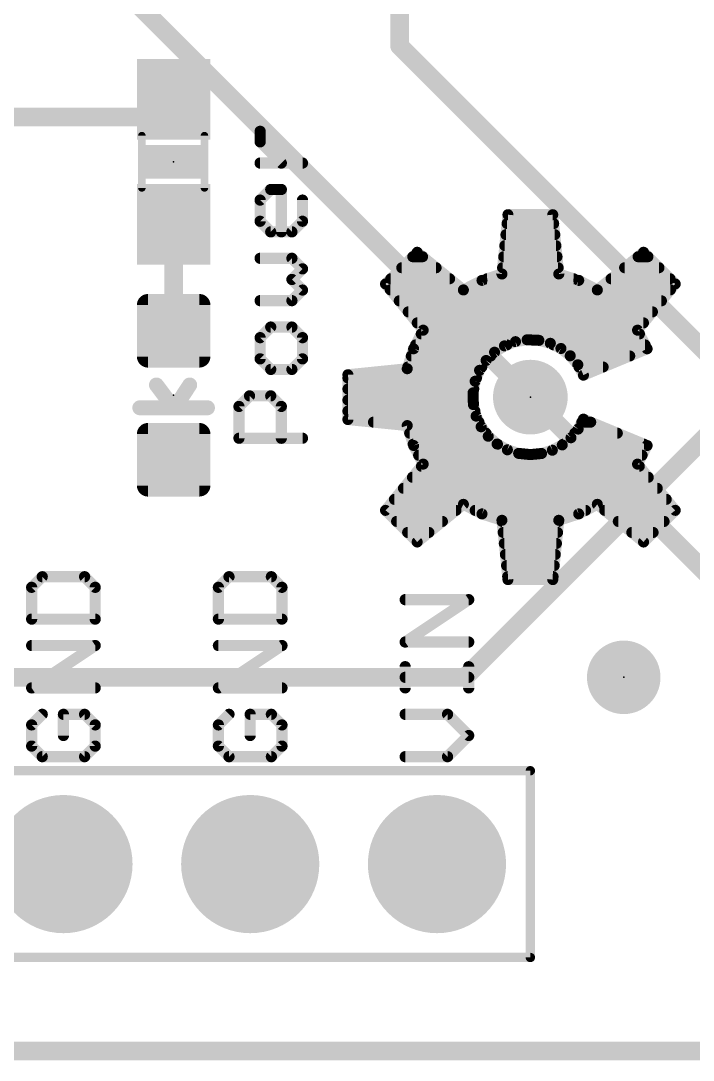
# Model space of a CAD drawing. Extents: x -16 to 96, y -18 to 53.
# Drawn here: x 31.17 to 40.31, y -0.13 to 14.01 of the extents above; entities that cross this region are included whole.
import ezdxf

# ---------------------------------------------------------------- set-up
doc = ezdxf.new("R2010")
doc.units = 0
for name, color, linetype in [('1', 12, 'CONTINUOUS'), ('16', 132, 'CONTINUOUS'), ('17', 110, 'CONTINUOUS'), ('18', 110, 'CONTINUOUS'), ('20', 53, 'CONTINUOUS'), ('21', 41, 'CONTINUOUS'), ('23', 53, 'CONTINUOUS'), ('51', 53, 'CONTINUOUS')]:
    doc.layers.add(name, color=color, linetype=linetype)

# ---------------------------------------------------------------- blocks, each defined once
blk = doc.blocks.new('RECT160000X160000R30')
at = {"const_width": 0.15}
blk.add_lwpolyline([(0.425, -0.35), (0.425, 0.35, 0.4142), (0.35, 0.425), (-0.35, 0.425, 0.4142), (-0.425, 0.35), (-0.425, -0.35, 0.4142), (-0.35, -0.425), (0.35, -0.425, 0.4142)], format="xyb", close=True, dxfattribs=at)
blk.add_solid([(-0.3754, -0.3754), (0.3754, -0.3754), (-0.3754, 0.3754), (0.3754, 0.3754)])
blk = doc.blocks.new('PIE')
at = {"const_width": 0.5}
blk.add_lwpolyline([(0, -0.25, 1), (0, 0.25, 1), (0, -0.25)], format="xyb", dxfattribs=at)
blk = doc.blocks.new('RECT')
blk.add_solid([(-0.5, -0.5), (0.5, -0.5), (-0.5, 0.5), (0.5, 0.5)])
blk = doc.blocks.new('ROUNDP')
at = {"const_width": 0.5}
blk.add_lwpolyline([(0, -0.25, 1), (0, 0.25, 1), (0, -0.25)], format="xyb", dxfattribs=at)
blk = doc.blocks.new('ROUNDV')
at = {"const_width": 0.5}
blk.add_lwpolyline([(0, -0.25, 1), (0, 0.25, 1), (0, -0.25)], format="xyb", dxfattribs=at)

msp = doc.modelspace()

# ---------------------------------------------------------------- linework, layer by layer
at = {"layer": '1', "const_width": 0.254}
for points in [[(36.322, 16.51), (36.322, 13.6652)], [(36.322, 13.6652), (44.4246, 5.5626)], [(33.2486, 12.9404), (33.0082, 12.7)], [(33.0082, 12.7), (30.48, 12.7)], [(33.2486, 9.7924), (33.2486, 11.2404)], [(41.91, 5.08), (38.1, 8.89)], [(2.54, 0), (57.15, 0)]]:
    msp.add_lwpolyline(points, dxfattribs=at)
at = {"layer": '1', "const_width": 0.127}
for points in [[(36.3669, 13.7101, 1), (36.2771, 13.6203)], [(36.2585, 13.6652, 1), (36.3855, 13.6652)], [(33.2935, 12.8955, 1), (33.2037, 12.9853)], [(32.9633, 12.7449, 1), (33.0531, 12.6551)], [(33.0082, 12.6365, 1), (33.0082, 12.7635)], [(33.3121, 11.2404, 1), (33.1851, 11.2404)], [(33.1851, 9.7924, 1), (33.3121, 9.7924)], [(38.1449, 8.9349, 1), (38.0551, 8.8451)]]:
    msp.add_lwpolyline(points, format="xyb", dxfattribs=at)
at = {"layer": '16', "const_width": 0.254}
for points in [[(38.1, 8.89), (30.9372, 16.0528)], [(37.211, 5.08), (42.5704, 10.4394)], [(25.4, 5.08), (37.211, 5.08)], [(2.54, 0), (57.15, 0)]]:
    msp.add_lwpolyline(points, dxfattribs=at)
at = {"layer": '16', "const_width": 0.127}
for points in [[(38.0551, 8.8451, 1), (38.1449, 8.9349)], [(37.1661, 5.1249, 1), (37.2559, 5.0351)], [(37.211, 5.0165, 1), (37.211, 5.1435)]]:
    msp.add_lwpolyline(points, format="xyb", dxfattribs=at)
at = {"layer": '20', "const_width": 0.2032}
msp.add_lwpolyline([(2.54, 0), (57.15, 0)], dxfattribs=at)
at = {"layer": '21'}
for points, const_width in [([(34.425, 12.3614), (34.425, 12.5054)], 0.1524), ([(34.7131, 12.0733), (34.425, 12.3614)], 0.1524), ([(35.0012, 12.0733), (34.425, 12.0733)], 0.1524), ([(34.425, 11.5699), (34.569, 11.714)], 0.1524), ([(34.569, 11.714), (34.7131, 11.714)], 0.1524), ([(34.7131, 11.714), (34.7131, 11.1378)], 0.1524), ([(34.425, 11.2818), (34.425, 11.5699)], 0.1524), ([(35.0012, 11.5699), (35.0012, 11.2818)], 0.1524), ([(34.569, 11.1378), (34.425, 11.2818)], 0.1524), ([(35.0012, 11.2818), (34.8571, 11.1378)], 0.1524), ([(37.7953, 11.3714), (37.7134, 10.5647)], 0.15), ([(37.783, 11.25), (38.417, 11.25)], 0.15), ([(38.4047, 11.3714), (37.7953, 11.3714)], 0.15), ([(38.4866, 10.5647), (38.4047, 11.3714)], 0.15), ([(34.8571, 11.1378), (34.569, 11.1378)], 0.1524), ([(37.7677, 11.1), (38.4323, 11.1)], 0.15), ([(36.5608, 10.86), (36.13, 10.4292)], 0.15), ([(37.1892, 10.3476), (36.5608, 10.86)], 0.15), ([(37.7525, 10.95), (38.4475, 10.95)], 0.15), ([(39.6392, 10.86), (39.0108, 10.3476)], 0.15), ([(40.07, 10.4292), (39.6392, 10.86)], 0.15), ([(34.8571, 10.7785), (34.425, 10.7785)], 0.1524), ([(35.0012, 10.6344), (34.8571, 10.7785)], 0.1524), ([(36.5008, 10.8), (36.6344, 10.8)], 0.15), ([(37.7373, 10.8), (38.4627, 10.8)], 0.15), ([(39.5656, 10.8), (39.6992, 10.8)], 0.15), ([(34.8571, 10.4904), (35.0012, 10.6344)], 0.1524), ([(36.3508, 10.65), (36.8183, 10.65)], 0.15), ([(37.7134, 10.5647), (37.4423, 10.4779)], 0.15), ([(37.7221, 10.65), (38.4779, 10.65)], 0.15), ([(38.7577, 10.4779), (38.4866, 10.5647)], 0.15), ([(39.3817, 10.65), (39.8492, 10.65)], 0.15), ([(35.0012, 10.3463), (34.8571, 10.4904)], 0.1524), ([(36.13, 10.4292), (36.6424, 9.8008)], 0.15), ([(36.2008, 10.5), (37.0023, 10.5)], 0.15), ([(37.4423, 10.4779), (37.1892, 10.3476)], 0.15), ([(37.5112, 10.5), (38.6888, 10.5)], 0.15), ([(39.0108, 10.3476), (38.7577, 10.4779)], 0.15), ([(39.1977, 10.5), (39.9992, 10.5)], 0.15), ([(39.5576, 9.8008), (40.07, 10.4292)], 0.15), ([(34.8571, 10.2022), (35.0012, 10.3463)], 0.1524), ([(36.1946, 10.35), (37.1863, 10.35)], 0.15), ([(37.1939, 10.35), (39.0061, 10.35)], 0.15), ([(39.0137, 10.35), (40.0054, 10.35)], 0.15), ([(34.425, 10.2022), (34.8571, 10.2022)], 0.1524), ([(36.3169, 10.2), (39.8831, 10.2)], 0.15), ([(36.4392, 10.05), (39.7608, 10.05)], 0.15), ([(34.569, 9.8429), (34.425, 9.6989)], 0.1524), ([(34.8571, 9.8429), (34.569, 9.8429)], 0.1524), ([(35.0012, 9.6989), (34.8571, 9.8429)], 0.1524), ([(36.5615, 9.9), (39.6385, 9.9)], 0.15), ([(34.425, 9.6989), (34.425, 9.4108)], 0.1524), ([(35.0012, 9.4108), (35.0012, 9.6989)], 0.1524), ([(36.6424, 9.8008), (36.5121, 9.5477)], 0.15), ([(36.6162, 9.75), (39.5838, 9.75)], 0.15), ([(39.688, 9.5478), (39.5576, 9.8008)], 0.15), ([(36.5121, 9.5477), (36.4253, 9.2766)], 0.15), ([(36.539, 9.6), (37.7808, 9.6)], 0.15), ([(37.6129, 9.5008), (37.7479, 9.5874)], 0.15), ([(37.7479, 9.5874), (37.8978, 9.6446)], 0.15), ([(37.8978, 9.6446), (38.0562, 9.67)], 0.15), ([(38.0562, 9.67), (38.2164, 9.6625)], 0.15), ([(38.2164, 9.6625), (38.3718, 9.6225)], 0.15), ([(38.3718, 9.6225), (38.5156, 9.5515)], 0.15), ([(38.4173, 9.6), (39.6611, 9.6)], 0.15), ([(38.5156, 9.5515), (38.642, 9.4527)], 0.15), ([(38.8218, 9.189), (39.688, 9.5478)], 0.15), ([(34.425, 9.4108), (34.569, 9.2667)], 0.1524), ([(34.8571, 9.2667), (35.0012, 9.4108)], 0.1524), ([(36.4808, 9.45), (37.5611, 9.45)], 0.15), ([(37.4984, 9.3884), (37.6129, 9.5008)], 0.15), ([(38.642, 9.4527), (38.7455, 9.3301)], 0.15), ([(38.6443, 9.45), (39.4519, 9.45)], 0.15), ([(34.569, 9.2667), (34.8571, 9.2667)], 0.1524), ([(36.4253, 9.2766), (35.6186, 9.1947)], 0.15), ([(36.4328, 9.3), (37.4393, 9.3)], 0.15), ([(37.3492, 9.1063), (37.4092, 9.255)], 0.15), ([(37.4092, 9.255), (37.4984, 9.3884)], 0.15), ([(38.7455, 9.3301), (38.8218, 9.189)], 0.15), ([(38.7618, 9.3), (39.0898, 9.3)], 0.15), ([(35.6186, 9.1947), (35.6186, 8.5853)], 0.15), ([(35.6186, 9.15), (37.3669, 9.15)], 0.15), ([(33.2486, 8.7454), (33.0148, 9.0554)], 0.2032), ([(33.274, 8.7608), (33.467, 9.0554)], 0.2032), ([(35.6186, 9), (37.3302, 9)], 0.15), ([(37.3209, 8.9484), (37.3492, 9.1063)], 0.15), ([(34.1369, 8.7634), (34.2809, 8.9074)], 0.1524), ([(34.2809, 8.9074), (34.569, 8.9074)], 0.1524), ([(34.569, 8.9074), (34.7131, 8.7634)], 0.1524), ([(35.6186, 8.85), (37.3237, 8.85)], 0.15), ([(37.3254, 8.788), (37.3209, 8.9484)], 0.15), ([(32.7886, 8.7454), (33.2486, 8.7454)], 0.2032), ([(33.7086, 8.7454), (33.2486, 8.7454)], 0.2032), ([(34.1369, 8.3312), (34.1369, 8.7634)], 0.1524), ([(34.7131, 8.7634), (34.7131, 8.3312)], 0.1524), ([(35.6186, 8.7), (37.3464, 8.7)], 0.15), ([(37.3626, 8.6319), (37.3254, 8.788)], 0.15), ([(35.6186, 8.5853), (36.4253, 8.5034)], 0.15), ([(35.9663, 8.55), (37.4011, 8.55)], 0.15), ([(37.4308, 8.4868), (37.3626, 8.6319)], 0.15), ([(38.8218, 8.591), (38.7496, 8.4559)], 0.15), ([(38.7999, 8.55), (38.9208, 8.55)], 0.15), ([(39.688, 8.2322), (38.8218, 8.591)], 0.15), ([(36.4253, 8.5034), (36.5121, 8.2323)], 0.15), ([(37.5273, 8.3586), (37.4308, 8.4868)], 0.15), ([(38.7496, 8.4559), (38.6525, 8.3375)], 0.15), ([(35.0012, 8.3312), (34.1369, 8.3312)], 0.1524), ([(36.4584, 8.4), (37.4961, 8.4)], 0.15), ([(37.6479, 8.2528), (37.5273, 8.3586)], 0.15), ([(38.6525, 8.3375), (38.5341, 8.2404)], 0.15), ([(38.7037, 8.4), (39.2829, 8.4)], 0.15), ([(36.5064, 8.25), (37.6529, 8.25)], 0.15), ([(36.5121, 8.2323), (36.6424, 7.9792)], 0.15), ([(37.7876, 8.1739), (37.6479, 8.2528)], 0.15), ([(37.9404, 8.1252), (37.7876, 8.1739)], 0.15), ([(38.1, 8.1087), (37.9404, 8.1252)], 0.15), ([(38.2524, 8.1237), (38.1, 8.1087)], 0.15), ([(38.399, 8.1682), (38.2524, 8.1237)], 0.15), ([(38.5341, 8.2404), (38.399, 8.1682)], 0.15), ([(38.5458, 8.25), (39.645, 8.25)], 0.15), ([(39.5576, 7.9792), (39.688, 8.2322)], 0.15), ([(36.5802, 8.1), (39.6199, 8.1)], 0.15), ([(36.6424, 7.9792), (36.13, 7.3508)], 0.15), ([(36.6186, 7.95), (39.5814, 7.95)], 0.15), ([(40.07, 7.3508), (39.5576, 7.9792)], 0.15), ([(36.4963, 7.8), (39.7037, 7.8)], 0.15), ([(36.374, 7.65), (39.826, 7.65)], 0.15), ([(36.2517, 7.5), (39.9483, 7.5)], 0.15), ([(36.5608, 6.92), (37.1892, 7.4324)], 0.15), ([(37.1892, 7.4324), (37.4423, 7.3021)], 0.15), ([(38.7577, 7.3021), (39.0108, 7.4324)], 0.15), ([(39.0108, 7.4324), (39.6392, 6.92)], 0.15), ([(36.13, 7.3508), (36.5608, 6.92)], 0.15), ([(36.1308, 7.35), (37.0881, 7.35)], 0.15), ([(37.3492, 7.35), (38.8508, 7.35)], 0.15), ([(37.4423, 7.3021), (37.7134, 7.2153)], 0.15), ([(38.4866, 7.2153), (38.7577, 7.3021)], 0.15), ([(39.1119, 7.35), (40.0692, 7.35)], 0.15), ([(39.6392, 6.92), (40.07, 7.3508)], 0.15), ([(36.2808, 7.2), (36.9042, 7.2)], 0.15), ([(37.7134, 7.2153), (37.7953, 6.4086)], 0.15), ([(37.715, 7.2), (38.485, 7.2)], 0.15), ([(38.4047, 6.4086), (38.4866, 7.2153)], 0.15), ([(39.2958, 7.2), (39.9192, 7.2)], 0.15), ([(36.4308, 7.05), (36.7202, 7.05)], 0.15), ([(37.7302, 7.05), (38.4698, 7.05)], 0.15), ([(39.4798, 7.05), (39.7692, 7.05)], 0.15), ([(37.7454, 6.9), (38.4546, 6.9)], 0.15), ([(37.7606, 6.75), (38.4394, 6.75)], 0.15), ([(37.7759, 6.6), (38.4241, 6.6)], 0.15), ([(31.4615, 6.4478), (31.3175, 6.3037)], 0.1524), ([(32.0377, 6.4478), (31.4615, 6.4478)], 0.1524), ([(32.1818, 6.3037), (32.0377, 6.4478)], 0.1524), ([(34.0015, 6.4478), (33.8575, 6.3037)], 0.1524), ([(34.5777, 6.4478), (34.0015, 6.4478)], 0.1524), ([(34.7218, 6.3037), (34.5777, 6.4478)], 0.1524), ([(37.7911, 6.45), (38.4089, 6.45)], 0.15), ([(31.3175, 6.3037), (31.3175, 5.8715)], 0.1524), ([(32.1818, 5.8715), (32.1818, 6.3037)], 0.1524), ([(33.8575, 6.3037), (33.8575, 5.8715)], 0.1524), ([(34.7218, 5.8715), (34.7218, 6.3037)], 0.1524), ([(37.7953, 6.4086), (38.4047, 6.4086)], 0.15), ([(36.3975, 5.5597), (37.2618, 6.1359)], 0.1524), ([(37.2618, 6.1359), (36.3975, 6.1359)], 0.1524), ([(31.3175, 5.8715), (32.1818, 5.8715)], 0.1524), ([(33.8575, 5.8715), (34.7218, 5.8715)], 0.1524), ([(31.3175, 4.936), (32.1818, 5.5122)], 0.1524), ([(32.1818, 5.5122), (31.3175, 5.5122)], 0.1524), ([(33.8575, 4.936), (34.7218, 5.5122)], 0.1524), ([(34.7218, 5.5122), (33.8575, 5.5122)], 0.1524), ([(37.2618, 5.5597), (36.3975, 5.5597)], 0.1524), ([(36.3975, 4.936), (36.3975, 5.2241)], 0.1524), ([(37.2618, 4.936), (37.2618, 5.2241)], 0.1524), ([(37.2618, 5.0801), (36.3975, 5.0801)], 0.1524), ([(32.1818, 4.936), (31.3175, 4.936)], 0.1524), ([(34.7218, 4.936), (33.8575, 4.936)], 0.1524), ([(31.4615, 4.5767), (31.3175, 4.4327)], 0.1524), ([(32.0377, 4.5767), (31.7496, 4.5767)], 0.1524), ([(31.7496, 4.5767), (31.7496, 4.2886)], 0.1524), ([(32.1818, 4.4327), (32.0377, 4.5767)], 0.1524), ([(34.0015, 4.5767), (33.8575, 4.4327)], 0.1524), ([(34.5777, 4.5767), (34.2896, 4.5767)], 0.1524), ([(34.2896, 4.5767), (34.2896, 4.2886)], 0.1524), ([(34.7218, 4.4327), (34.5777, 4.5767)], 0.1524), ([(36.9737, 4.5767), (36.3975, 4.5767)], 0.1524), ([(37.2618, 4.2886), (36.9737, 4.5767)], 0.1524), ([(31.3175, 4.4327), (31.3175, 4.1446)], 0.1524), ([(32.1818, 4.1446), (32.1818, 4.4327)], 0.1524), ([(33.8575, 4.4327), (33.8575, 4.1446)], 0.1524), ([(34.7218, 4.1446), (34.7218, 4.4327)], 0.1524), ([(36.9737, 4.0005), (37.2618, 4.2886)], 0.1524), ([(31.3175, 4.1446), (31.4615, 4.0005)], 0.1524), ([(32.0377, 4.0005), (32.1818, 4.1446)], 0.1524), ([(33.8575, 4.1446), (34.0015, 4.0005)], 0.1524), ([(34.5777, 4.0005), (34.7218, 4.1446)], 0.1524), ([(31.4615, 4.0005), (32.0377, 4.0005)], 0.1524), ([(34.0015, 4.0005), (34.5777, 4.0005)], 0.1524), ([(36.3975, 4.0005), (36.9737, 4.0005)], 0.1524)]:
    msp.add_lwpolyline(points, dxfattribs=dict(at, const_width=const_width))
for points, const_width in [([(34.4631, 12.5054, 1), (34.3869, 12.5054)], 0.0762), ([(34.4519, 12.3883, 1), (34.398, 12.3344)], 0.0762), ([(34.3869, 12.3614, 1), (34.4631, 12.3614)], 0.0762), ([(34.425, 12.1114, 1), (34.425, 12.0352)], 0.0762), ([(34.6861, 12.0463, 1), (34.74, 12.1002)], 0.0762), ([(35.0012, 12.0352, 1), (35.0012, 12.1114)], 0.0762), ([(34.569, 11.7521, 1), (34.569, 11.6759)], 0.0762), ([(34.596, 11.687, 1), (34.5421, 11.7409)], 0.0762), ([(34.7512, 11.714, 1), (34.675, 11.714)], 0.0762), ([(34.7131, 11.6759, 1), (34.7131, 11.7521)], 0.0762), ([(34.398, 11.5969, 1), (34.4519, 11.543)], 0.0762), ([(34.4631, 11.5699, 1), (34.3869, 11.5699)], 0.0762), ([(35.0393, 11.5699, 1), (34.9631, 11.5699)], 0.0762), ([(34.4519, 11.3088, 1), (34.398, 11.2549)], 0.0762), ([(34.3869, 11.2818, 1), (34.4631, 11.2818)], 0.0762), ([(34.9631, 11.2818, 1), (35.0393, 11.2818)], 0.0762), ([(35.0281, 11.2549, 1), (34.9743, 11.3088)], 0.0762), ([(37.783, 11.2875, 1), (37.783, 11.2125)], 0.075), ([(37.7953, 11.4089, 1), (37.7953, 11.3339)], 0.075), ([(37.8326, 11.3676, 1), (37.758, 11.3752)], 0.075), ([(38.442, 11.3752, 1), (38.3674, 11.3676)], 0.075), ([(38.4047, 11.3339, 1), (38.4047, 11.4089)], 0.075), ([(38.417, 11.2125, 1), (38.417, 11.2875)], 0.075), ([(34.569, 11.1759, 1), (34.569, 11.0997)], 0.0762), ([(34.5421, 11.1108, 1), (34.596, 11.1647)], 0.0762), ([(34.675, 11.1378, 1), (34.7512, 11.1378)], 0.0762), ([(34.8302, 11.1647, 1), (34.8841, 11.1108)], 0.0762), ([(34.8571, 11.0997, 1), (34.8571, 11.1759)], 0.0762), ([(37.7677, 11.1375, 1), (37.7677, 11.0625)], 0.075), ([(38.4323, 11.0625, 1), (38.4323, 11.1375)], 0.075), ([(36.5845, 10.8891, 1), (36.5371, 10.8309)], 0.075), ([(36.5873, 10.8335, 1), (36.5343, 10.8865)], 0.075), ([(37.7525, 10.9875, 1), (37.7525, 10.9125)], 0.075), ([(38.4475, 10.9125, 1), (38.4475, 10.9875)], 0.075), ([(39.6657, 10.8865, 1), (39.6127, 10.8335)], 0.075), ([(39.6629, 10.8309, 1), (39.6155, 10.8891)], 0.075), ([(34.425, 10.8166, 1), (34.425, 10.7404)], 0.0762), ([(34.8841, 10.8054, 1), (34.8302, 10.7515)], 0.0762), ([(34.8571, 10.7404, 1), (34.8571, 10.8166)], 0.0762), ([(36.5008, 10.8375, 1), (36.5008, 10.7625)], 0.075), ([(36.6344, 10.7625, 1), (36.6344, 10.8375)], 0.075), ([(37.7373, 10.8375, 1), (37.7373, 10.7625)], 0.075), ([(38.4627, 10.7625, 1), (38.4627, 10.8375)], 0.075), ([(39.5656, 10.8375, 1), (39.5656, 10.7625)], 0.075), ([(39.6992, 10.7625, 1), (39.6992, 10.8375)], 0.075), ([(35.0281, 10.6075, 1), (34.9743, 10.6613)], 0.0762), ([(34.9743, 10.6075, 1), (35.0281, 10.6613)], 0.0762), ([(36.3508, 10.6875, 1), (36.3508, 10.6125)], 0.075), ([(36.8183, 10.6125, 1), (36.8183, 10.6875)], 0.075), ([(37.6761, 10.5685, 1), (37.7507, 10.5609)], 0.075), ([(37.7221, 10.6875, 1), (37.7221, 10.6125)], 0.075), ([(37.7248, 10.529, 1), (37.702, 10.6004)], 0.075), ([(38.498, 10.6004, 1), (38.4752, 10.529)], 0.075), ([(38.4493, 10.5609, 1), (38.5239, 10.5685)], 0.075), ([(38.4779, 10.6125, 1), (38.4779, 10.6875)], 0.075), ([(39.3817, 10.6875, 1), (39.3817, 10.6125)], 0.075), ([(39.8492, 10.6125, 1), (39.8492, 10.6875)], 0.075), ([(34.8841, 10.5173, 1), (34.8302, 10.4634)], 0.0762), ([(34.8302, 10.5173, 1), (34.8841, 10.4634)], 0.0762), ([(36.1591, 10.4529, 1), (36.1009, 10.4055)], 0.075), ([(36.1035, 10.4557, 1), (36.1565, 10.4027)], 0.075), ([(36.2008, 10.5375, 1), (36.2008, 10.4625)], 0.075), ([(37.0023, 10.4625, 1), (37.0023, 10.5375)], 0.075), ([(37.4308, 10.5136, 1), (37.4537, 10.4422)], 0.075), ([(37.4594, 10.4446, 1), (37.4251, 10.5113)], 0.075), ([(37.5112, 10.5375, 1), (37.5112, 10.4625)], 0.075), ([(38.6888, 10.4625, 1), (38.6888, 10.5375)], 0.075), ([(38.7749, 10.5113, 1), (38.7406, 10.4446)], 0.075), ([(38.7463, 10.4422, 1), (38.7692, 10.5136)], 0.075), ([(39.1977, 10.5375, 1), (39.1977, 10.4625)], 0.075), ([(39.9992, 10.4625, 1), (39.9992, 10.5375)], 0.075), ([(40.0991, 10.4055, 1), (40.0409, 10.4529)], 0.075), ([(40.0435, 10.4027, 1), (40.0965, 10.4557)], 0.075), ([(35.0281, 10.3194, 1), (34.9743, 10.3732)], 0.0762), ([(34.9743, 10.3194, 1), (35.0281, 10.3732)], 0.0762), ([(36.1946, 10.3875, 1), (36.1946, 10.3125)], 0.075), ([(37.172, 10.3809, 1), (37.2064, 10.3143)], 0.075), ([(37.1939, 10.3875, 1), (37.1939, 10.3125)], 0.075), ([(37.1655, 10.3185, 1), (37.2129, 10.3767)], 0.075), ([(37.1863, 10.3125, 1), (37.1863, 10.3875)], 0.075), ([(38.9871, 10.3767, 1), (39.0345, 10.3185)], 0.075), ([(39.0137, 10.3875, 1), (39.0137, 10.3125)], 0.075), ([(38.9936, 10.3143, 1), (39.028, 10.3809)], 0.075), ([(39.0061, 10.3125, 1), (39.0061, 10.3875)], 0.075), ([(40.0054, 10.3125, 1), (40.0054, 10.3875)], 0.075), ([(34.425, 10.2403, 1), (34.425, 10.1641)], 0.0762), ([(34.8302, 10.2292, 1), (34.8841, 10.1753)], 0.0762), ([(34.8571, 10.1641, 1), (34.8571, 10.2403)], 0.0762), ([(36.3169, 10.2375, 1), (36.3169, 10.1625)], 0.075), ([(39.8831, 10.1625, 1), (39.8831, 10.2375)], 0.075), ([(36.4392, 10.0875, 1), (36.4392, 10.0125)], 0.075), ([(39.7608, 10.0125, 1), (39.7608, 10.0875)], 0.075), ([(34.569, 9.881, 1), (34.569, 9.8048)], 0.0762), ([(34.596, 9.816, 1), (34.5421, 9.8699)], 0.0762), ([(34.8841, 9.8699, 1), (34.8302, 9.816)], 0.0762), ([(34.8571, 9.8048, 1), (34.8571, 9.881)], 0.0762), ([(36.5615, 9.9375, 1), (36.5615, 9.8625)], 0.075), ([(39.6385, 9.8625, 1), (39.6385, 9.9375)], 0.075), ([(34.398, 9.7258, 1), (34.4519, 9.6719)], 0.0762), ([(34.4631, 9.6989, 1), (34.3869, 9.6989)], 0.0762), ([(35.0393, 9.6989, 1), (34.9631, 9.6989)], 0.0762), ([(34.9743, 9.6719, 1), (35.0281, 9.7258)], 0.0762), ([(36.6162, 9.7875, 1), (36.6162, 9.7125)], 0.075), ([(36.6757, 9.7836, 1), (36.6091, 9.818)], 0.075), ([(36.6133, 9.7771, 1), (36.6715, 9.8245)], 0.075), ([(39.5909, 9.818, 1), (39.5243, 9.7836)], 0.075), ([(39.5285, 9.8245, 1), (39.5867, 9.7771)], 0.075), ([(39.5838, 9.7125, 1), (39.5838, 9.7875)], 0.075), ([(36.5478, 9.5363, 1), (36.4764, 9.5592)], 0.075), ([(36.539, 9.6375, 1), (36.539, 9.5625)], 0.075), ([(37.7345, 9.6225, 1), (37.7613, 9.5524)], 0.075), ([(37.7681, 9.5559, 1), (37.7276, 9.619)], 0.075), ([(37.7808, 9.5625, 1), (37.7808, 9.6375)], 0.075), ([(37.8918, 9.6817, 1), (37.9037, 9.6076)], 0.075), ([(37.9111, 9.6096, 1), (37.8844, 9.6797)], 0.075), ([(38.0579, 9.7075, 1), (38.0544, 9.6326)], 0.075), ([(38.0621, 9.633, 1), (38.0502, 9.7071)], 0.075), ([(38.2258, 9.6989, 1), (38.2071, 9.6262)], 0.075), ([(38.2147, 9.6251, 1), (38.2182, 9.7)], 0.075), ([(38.3883, 9.6561, 1), (38.3552, 9.5888)], 0.075), ([(38.3624, 9.5862, 1), (38.3811, 9.6588)], 0.075), ([(38.4173, 9.6375, 1), (38.4173, 9.5625)], 0.075), ([(38.5387, 9.5811, 1), (38.4925, 9.522)], 0.075), ([(38.4991, 9.5179, 1), (38.5322, 9.5852)], 0.075), ([(39.6611, 9.5625, 1), (39.6611, 9.6375)], 0.075), ([(39.7024, 9.5132, 1), (39.6736, 9.5824)], 0.075), ([(34.4519, 9.4377, 1), (34.398, 9.3838)], 0.0762), ([(35.0281, 9.3838, 1), (34.9743, 9.4377)], 0.0762), ([(36.4808, 9.4875, 1), (36.4808, 9.4125)], 0.075), ([(36.4787, 9.5649, 1), (36.5454, 9.5306)], 0.075), ([(37.5611, 9.4125, 1), (37.5611, 9.4875)], 0.075), ([(37.5926, 9.5324, 1), (37.6331, 9.4692)], 0.075), ([(37.6391, 9.474, 1), (37.5866, 9.5276)], 0.075), ([(38.6707, 9.4769, 1), (38.6134, 9.4285)], 0.075), ([(38.6443, 9.4875, 1), (38.6443, 9.4125)], 0.075), ([(38.6189, 9.4232, 1), (38.6651, 9.4822)], 0.075), ([(39.4519, 9.4125, 1), (39.4519, 9.4875)], 0.075), ([(39.6547, 9.5306, 1), (39.7213, 9.565)], 0.075), ([(34.3869, 9.4108, 1), (34.4631, 9.4108)], 0.0762), ([(34.569, 9.3048, 1), (34.569, 9.2286)], 0.0762), ([(34.5421, 9.2398, 1), (34.596, 9.2937)], 0.0762), ([(34.8302, 9.2937, 1), (34.8841, 9.2398)], 0.0762), ([(34.8571, 9.2286, 1), (34.8571, 9.3048)], 0.0762), ([(34.9631, 9.4108, 1), (35.0393, 9.4108)], 0.0762), ([(36.4328, 9.3375, 1), (36.4328, 9.2625)], 0.075), ([(36.4291, 9.2393, 1), (36.4215, 9.3139)], 0.075), ([(37.444, 9.241, 1), (37.3745, 9.2691)], 0.075), ([(37.4393, 9.2625, 1), (37.4393, 9.3375)], 0.075), ([(37.4721, 9.4152, 1), (37.5246, 9.3617)], 0.075), ([(37.5296, 9.3676, 1), (37.4672, 9.4093)], 0.075), ([(38.7785, 9.348, 1), (38.7125, 9.3123)], 0.075), ([(38.7169, 9.3059, 1), (38.7742, 9.3543)], 0.075), ([(38.7618, 9.3375, 1), (38.7618, 9.2625)], 0.075), ([(39.0898, 9.2625, 1), (39.0898, 9.3375)], 0.075), ([(35.6561, 9.1947, 1), (35.5811, 9.1947)], 0.075), ([(35.6148, 9.232, 1), (35.6224, 9.1574)], 0.075), ([(35.6186, 9.1875, 1), (35.6186, 9.1125)], 0.075), ([(36.3896, 9.288, 1), (36.461, 9.2652)], 0.075), ([(37.3669, 9.1125, 1), (37.3669, 9.1875)], 0.075), ([(37.3781, 9.2759, 1), (37.4404, 9.2342)], 0.075), ([(38.8074, 9.2236, 1), (38.8362, 9.1544)], 0.075), ([(38.7888, 9.1712, 1), (38.8548, 9.2068)], 0.075), ([(33.0554, 9.086, 1), (32.9742, 9.0248)], 0.1016), ([(33.5095, 9.0276, 1), (33.4245, 9.0832)], 0.1016), ([(35.6186, 9.0375, 1), (35.6186, 8.9625)], 0.075), ([(37.3145, 9.1203, 1), (37.384, 9.0922)], 0.075), ([(37.3862, 9.0996, 1), (37.3123, 9.1129)], 0.075), ([(37.3302, 8.9625, 1), (37.3302, 9.0375)], 0.075), ([(34.2809, 8.9455, 1), (34.2809, 8.8693)], 0.0762), ([(34.3079, 8.8805, 1), (34.254, 8.9344)], 0.0762), ([(34.596, 8.9344, 1), (34.5421, 8.8805)], 0.0762), ([(34.569, 8.8693, 1), (34.569, 8.9455)], 0.0762), ([(35.6186, 8.8875, 1), (35.6186, 8.8125)], 0.075), ([(37.3584, 8.9494, 1), (37.2834, 8.9473)], 0.075), ([(37.284, 8.955, 1), (37.3578, 8.9417)], 0.075), ([(37.3237, 8.8125, 1), (37.3237, 8.8875)], 0.075), ([(32.7886, 8.7962, 1), (32.7886, 8.6946)], 0.1016), ([(33.2486, 8.7962, 1), (33.2486, 8.6946)], 0.1016), ([(33.208, 8.7148, 1), (33.2892, 8.776)], 0.1016), ([(33.2315, 8.7886, 1), (33.3165, 8.733)], 0.1016), ([(33.2486, 8.6946, 1), (33.2486, 8.7962)], 0.1016), ([(33.7086, 8.6946, 1), (33.7086, 8.7962)], 0.1016), ([(34.1099, 8.7903, 1), (34.1638, 8.7364)], 0.0762), ([(34.175, 8.7634, 1), (34.0988, 8.7634)], 0.0762), ([(34.7512, 8.7634, 1), (34.675, 8.7634)], 0.0762), ([(34.6861, 8.7364, 1), (34.74, 8.7903)], 0.0762), ([(35.6186, 8.7375, 1), (35.6186, 8.6625)], 0.075), ([(37.3619, 8.7967, 1), (37.2889, 8.7793)], 0.075), ([(37.2879, 8.7869, 1), (37.3629, 8.789)], 0.075), ([(37.3464, 8.6625, 1), (37.3464, 8.7375)], 0.075), ([(35.6224, 8.6226, 1), (35.6148, 8.548)], 0.075), ([(35.5811, 8.5853, 1), (35.6561, 8.5853)], 0.075), ([(35.9663, 8.5875, 1), (35.9663, 8.5125)], 0.075), ([(37.3965, 8.6479, 1), (37.3286, 8.616)], 0.075), ([(37.3261, 8.6232, 1), (37.399, 8.6406)], 0.075), ([(37.4011, 8.5125, 1), (37.4011, 8.5875)], 0.075), ([(38.7999, 8.5875, 1), (38.7999, 8.5125)], 0.075), ([(38.8362, 8.6256, 1), (38.8074, 8.5564)], 0.075), ([(38.8549, 8.5733, 1), (38.7887, 8.6087)], 0.075), ([(38.9208, 8.5125, 1), (38.9208, 8.5875)], 0.075), ([(36.461, 8.5148, 1), (36.3896, 8.492)], 0.075), ([(36.4215, 8.4661, 1), (36.4291, 8.5407)], 0.075), ([(37.4608, 8.5093, 1), (37.4009, 8.4642)], 0.075), ([(37.3969, 8.4708, 1), (37.4648, 8.5027)], 0.075), ([(38.7165, 8.4736, 1), (38.7827, 8.4382)], 0.075), ([(38.7786, 8.4321, 1), (38.7206, 8.4797)], 0.075), ([(34.1369, 8.3693, 1), (34.1369, 8.2931)], 0.0762), ([(34.0988, 8.3312, 1), (34.175, 8.3312)], 0.0762), ([(34.675, 8.3312, 1), (34.7512, 8.3312)], 0.0762), ([(35.0012, 8.2931, 1), (35.0012, 8.3693)], 0.0762), ([(36.4584, 8.4375, 1), (36.4584, 8.3625)], 0.075), ([(37.552, 8.3868, 1), (37.5026, 8.3304)], 0.075), ([(37.4961, 8.3625, 1), (37.4961, 8.4375)], 0.075), ([(37.4973, 8.336, 1), (37.5572, 8.3811)], 0.075), ([(38.6235, 8.3613, 1), (38.6814, 8.3137)], 0.075), ([(38.6762, 8.3085, 1), (38.6287, 8.3665)], 0.075), ([(38.7037, 8.4375, 1), (38.7037, 8.3625)], 0.075), ([(39.2829, 8.3625, 1), (39.2829, 8.4375)], 0.075), ([(36.5064, 8.2875, 1), (36.5064, 8.2125)], 0.075), ([(36.5454, 8.2494, 1), (36.4787, 8.2151)], 0.075), ([(36.4764, 8.2208, 1), (36.5478, 8.2437)], 0.075), ([(37.6663, 8.2854, 1), (37.6295, 8.2201)], 0.075), ([(37.6232, 8.2246, 1), (37.6726, 8.281)], 0.075), ([(37.6529, 8.2125, 1), (37.6529, 8.2875)], 0.075), ([(37.799, 8.2096, 1), (37.7762, 8.1382)], 0.075), ([(37.7691, 8.1412, 1), (37.806, 8.2065)], 0.075), ([(37.9443, 8.1625, 1), (37.9366, 8.0879)], 0.075), ([(37.929, 8.0894, 1), (37.9518, 8.1609)], 0.075), ([(38.2561, 8.0864, 1), (38.2487, 8.161)], 0.075), ([(38.3813, 8.2012, 1), (38.4167, 8.1351)], 0.075), ([(38.4099, 8.1323, 1), (38.3881, 8.204)], 0.075), ([(38.5103, 8.2693, 1), (38.5578, 8.2114)], 0.075), ([(38.5458, 8.2875, 1), (38.5458, 8.2125)], 0.075), ([(38.5517, 8.2073, 1), (38.5164, 8.2734)], 0.075), ([(39.645, 8.2125, 1), (39.645, 8.2875)], 0.075), ([(39.7213, 8.215, 1), (39.6547, 8.2494)], 0.075), ([(39.6736, 8.1976, 1), (39.7024, 8.2668)], 0.075), ([(36.5802, 8.1375, 1), (36.5802, 8.0625)], 0.075), ([(38.0963, 8.146, 1), (38.1037, 8.0714)], 0.075), ([(38.0961, 8.0714, 1), (38.1039, 8.146)], 0.075), ([(38.2415, 8.1596, 1), (38.2633, 8.0878)], 0.075), ([(39.6199, 8.0625, 1), (39.6199, 8.1375)], 0.075), ([(36.6186, 7.9875, 1), (36.6186, 7.9125)], 0.075), ([(36.6091, 7.962, 1), (36.6757, 7.9964)], 0.075), ([(36.6715, 7.9555, 1), (36.6133, 8.0029)], 0.075), ([(39.5867, 8.0029, 1), (39.5285, 7.9555)], 0.075), ([(39.5243, 7.9964, 1), (39.5909, 7.962)], 0.075), ([(39.5814, 7.9125, 1), (39.5814, 7.9875)], 0.075), ([(36.4963, 7.8375, 1), (36.4963, 7.7625)], 0.075), ([(39.7037, 7.7625, 1), (39.7037, 7.8375)], 0.075), ([(36.374, 7.6875, 1), (36.374, 7.6125)], 0.075), ([(39.826, 7.6125, 1), (39.826, 7.6875)], 0.075), ([(36.2517, 7.5375, 1), (36.2517, 7.4625)], 0.075), ([(37.2064, 7.4657, 1), (37.172, 7.3991)], 0.075), ([(37.2129, 7.4033, 1), (37.1655, 7.4615)], 0.075), ([(39.0345, 7.4615, 1), (38.9871, 7.4033)], 0.075), ([(39.028, 7.3991, 1), (38.9936, 7.4657)], 0.075), ([(39.9483, 7.4625, 1), (39.9483, 7.5375)], 0.075), ([(36.1565, 7.3773, 1), (36.1035, 7.3243)], 0.075), ([(36.1009, 7.3745, 1), (36.1591, 7.3271)], 0.075), ([(36.1308, 7.3875, 1), (36.1308, 7.3125)], 0.075), ([(37.0881, 7.3125, 1), (37.0881, 7.3875)], 0.075), ([(37.3492, 7.3875, 1), (37.3492, 7.3125)], 0.075), ([(37.4537, 7.3378, 1), (37.4308, 7.2664)], 0.075), ([(37.4251, 7.2687, 1), (37.4594, 7.3354)], 0.075), ([(38.7406, 7.3354, 1), (38.7749, 7.2687)], 0.075), ([(38.7692, 7.2664, 1), (38.7463, 7.3378)], 0.075), ([(38.8508, 7.3125, 1), (38.8508, 7.3875)], 0.075), ([(39.1119, 7.3875, 1), (39.1119, 7.3125)], 0.075), ([(40.0409, 7.3271, 1), (40.0991, 7.3745)], 0.075), ([(40.0965, 7.3243, 1), (40.0435, 7.3773)], 0.075), ([(40.0692, 7.3125, 1), (40.0692, 7.3875)], 0.075), ([(36.2808, 7.2375, 1), (36.2808, 7.1625)], 0.075), ([(36.9042, 7.1625, 1), (36.9042, 7.2375)], 0.075), ([(37.7507, 7.2191, 1), (37.6761, 7.2115)], 0.075), ([(37.715, 7.2375, 1), (37.715, 7.1625)], 0.075), ([(37.702, 7.1796, 1), (37.7248, 7.251)], 0.075), ([(38.4752, 7.251, 1), (38.498, 7.1796)], 0.075), ([(38.5239, 7.2115, 1), (38.4493, 7.2191)], 0.075), ([(38.485, 7.1625, 1), (38.485, 7.2375)], 0.075), ([(39.2958, 7.2375, 1), (39.2958, 7.1625)], 0.075), ([(39.9192, 7.1625, 1), (39.9192, 7.2375)], 0.075), ([(36.4308, 7.0875, 1), (36.4308, 7.0125)], 0.075), ([(36.7202, 7.0125, 1), (36.7202, 7.0875)], 0.075), ([(37.7302, 7.0875, 1), (37.7302, 7.0125)], 0.075), ([(38.4698, 7.0125, 1), (38.4698, 7.0875)], 0.075), ([(39.4798, 7.0875, 1), (39.4798, 7.0125)], 0.075), ([(39.7692, 7.0125, 1), (39.7692, 7.0875)], 0.075), ([(36.5371, 6.9491, 1), (36.5845, 6.8909)], 0.075), ([(36.5343, 6.8935, 1), (36.5873, 6.9465)], 0.075), ([(37.7454, 6.9375, 1), (37.7454, 6.8625)], 0.075), ([(38.4546, 6.8625, 1), (38.4546, 6.9375)], 0.075), ([(39.6127, 6.9465, 1), (39.6657, 6.8935)], 0.075), ([(39.6155, 6.8909, 1), (39.6629, 6.9491)], 0.075), ([(37.7606, 6.7875, 1), (37.7606, 6.7125)], 0.075), ([(38.4394, 6.7125, 1), (38.4394, 6.7875)], 0.075), ([(37.7759, 6.6375, 1), (37.7759, 6.5625)], 0.075), ([(38.4241, 6.5625, 1), (38.4241, 6.6375)], 0.075), ([(31.4615, 6.4859, 1), (31.4615, 6.4097)], 0.0762), ([(31.4885, 6.4208, 1), (31.4346, 6.4747)], 0.0762), ([(32.0647, 6.4747, 1), (32.0108, 6.4208)], 0.0762), ([(32.0377, 6.4097, 1), (32.0377, 6.4859)], 0.0762), ([(34.0015, 6.4859, 1), (34.0015, 6.4097)], 0.0762), ([(34.0285, 6.4208, 1), (33.9746, 6.4747)], 0.0762), ([(34.6047, 6.4747, 1), (34.5508, 6.4208)], 0.0762), ([(34.5777, 6.4097, 1), (34.5777, 6.4859)], 0.0762), ([(37.7911, 6.4875, 1), (37.7911, 6.4125)], 0.075), ([(38.4089, 6.4125, 1), (38.4089, 6.4875)], 0.075), ([(31.3556, 6.3037, 1), (31.2794, 6.3037)], 0.0762), ([(31.2905, 6.3306, 1), (31.3444, 6.2768)], 0.0762), ([(32.2199, 6.3037, 1), (32.1437, 6.3037)], 0.0762), ([(32.1549, 6.2768, 1), (32.2087, 6.3306)], 0.0762), ([(33.8956, 6.3037, 1), (33.8194, 6.3037)], 0.0762), ([(33.8305, 6.3306, 1), (33.8844, 6.2768)], 0.0762), ([(34.7599, 6.3037, 1), (34.6837, 6.3037)], 0.0762), ([(34.6949, 6.2768, 1), (34.7487, 6.3306)], 0.0762), ([(37.7953, 6.4461, 1), (37.7953, 6.3711)], 0.075), ([(37.758, 6.4048, 1), (37.8326, 6.4124)], 0.075), ([(38.3674, 6.4124, 1), (38.442, 6.4048)], 0.075), ([(38.4047, 6.3711, 1), (38.4047, 6.4461)], 0.075), ([(36.3975, 6.174, 1), (36.3975, 6.0978)], 0.0762), ([(37.2829, 6.1042, 1), (37.2407, 6.1676)], 0.0762), ([(37.2618, 6.0978, 1), (37.2618, 6.174)], 0.0762), ([(31.3175, 5.9096, 1), (31.3175, 5.8334)], 0.0762), ([(32.1818, 5.8334, 1), (32.1818, 5.9096)], 0.0762), ([(33.8575, 5.9096, 1), (33.8575, 5.8334)], 0.0762), ([(34.7218, 5.8334, 1), (34.7218, 5.9096)], 0.0762), ([(31.2794, 5.8715, 1), (31.3556, 5.8715)], 0.0762), ([(32.1437, 5.8715, 1), (32.2199, 5.8715)], 0.0762), ([(33.8194, 5.8715, 1), (33.8956, 5.8715)], 0.0762), ([(34.6837, 5.8715, 1), (34.7599, 5.8715)], 0.0762), ([(31.3175, 5.5503, 1), (31.3175, 5.4741)], 0.0762), ([(32.2029, 5.4805, 1), (32.1607, 5.5439)], 0.0762), ([(32.1818, 5.4741, 1), (32.1818, 5.5503)], 0.0762), ([(33.8575, 5.5503, 1), (33.8575, 5.4741)], 0.0762), ([(34.7429, 5.4805, 1), (34.7007, 5.5439)], 0.0762), ([(34.7218, 5.4741, 1), (34.7218, 5.5503)], 0.0762), ([(36.3763, 5.5914, 1), (36.4186, 5.528)], 0.0762), ([(36.3975, 5.5978, 1), (36.3975, 5.5216)], 0.0762), ([(37.2618, 5.5216, 1), (37.2618, 5.5978)], 0.0762), ([(36.4356, 5.2241, 1), (36.3594, 5.2241)], 0.0762), ([(37.2999, 5.2241, 1), (37.2237, 5.2241)], 0.0762), ([(36.3975, 5.1182, 1), (36.3975, 5.042)], 0.0762), ([(37.2618, 5.042, 1), (37.2618, 5.1182)], 0.0762), ([(31.2963, 4.9677, 1), (31.3386, 4.9043)], 0.0762), ([(31.3175, 4.9741, 1), (31.3175, 4.8979)], 0.0762), ([(32.1818, 4.8979, 1), (32.1818, 4.9741)], 0.0762), ([(33.8363, 4.9677, 1), (33.8786, 4.9043)], 0.0762), ([(33.8575, 4.9741, 1), (33.8575, 4.8979)], 0.0762), ([(34.7218, 4.8979, 1), (34.7218, 4.9741)], 0.0762), ([(36.3594, 4.936, 1), (36.4356, 4.936)], 0.0762), ([(37.2237, 4.936, 1), (37.2999, 4.936)], 0.0762), ([(31.4885, 4.5498, 1), (31.4346, 4.6037)], 0.0762), ([(31.7496, 4.6148, 1), (31.7496, 4.5386)], 0.0762), ([(31.7877, 4.5767, 1), (31.7115, 4.5767)], 0.0762), ([(32.0647, 4.6037, 1), (32.0108, 4.5498)], 0.0762), ([(32.0377, 4.5386, 1), (32.0377, 4.6148)], 0.0762), ([(34.0285, 4.5498, 1), (33.9746, 4.6037)], 0.0762), ([(34.2896, 4.6148, 1), (34.2896, 4.5386)], 0.0762), ([(34.3277, 4.5767, 1), (34.2515, 4.5767)], 0.0762), ([(34.6047, 4.6037, 1), (34.5508, 4.5498)], 0.0762), ([(34.5777, 4.5386, 1), (34.5777, 4.6148)], 0.0762), ([(36.3975, 4.6148, 1), (36.3975, 4.5386)], 0.0762), ([(37.0006, 4.6037, 1), (36.9467, 4.5498)], 0.0762), ([(36.9737, 4.5386, 1), (36.9737, 4.6148)], 0.0762), ([(31.2905, 4.4596, 1), (31.3444, 4.4057)], 0.0762), ([(31.3556, 4.4327, 1), (31.2794, 4.4327)], 0.0762), ([(32.2199, 4.4327, 1), (32.1437, 4.4327)], 0.0762), ([(32.1549, 4.4057, 1), (32.2087, 4.4596)], 0.0762), ([(33.8305, 4.4596, 1), (33.8844, 4.4057)], 0.0762), ([(33.8956, 4.4327, 1), (33.8194, 4.4327)], 0.0762), ([(34.7599, 4.4327, 1), (34.6837, 4.4327)], 0.0762), ([(34.6949, 4.4057, 1), (34.7487, 4.4596)], 0.0762), ([(31.7115, 4.2886, 1), (31.7877, 4.2886)], 0.0762), ([(34.2515, 4.2886, 1), (34.3277, 4.2886)], 0.0762), ([(37.2887, 4.2617, 1), (37.2349, 4.3156)], 0.0762), ([(37.2349, 4.2617, 1), (37.2887, 4.3156)], 0.0762), ([(31.3444, 4.1715, 1), (31.2905, 4.1176)], 0.0762), ([(31.2794, 4.1446, 1), (31.3556, 4.1446)], 0.0762), ([(32.1437, 4.1446, 1), (32.2199, 4.1446)], 0.0762), ([(32.2087, 4.1176, 1), (32.1549, 4.1715)], 0.0762), ([(33.8844, 4.1715, 1), (33.8305, 4.1176)], 0.0762), ([(33.8194, 4.1446, 1), (33.8956, 4.1446)], 0.0762), ([(34.6837, 4.1446, 1), (34.7599, 4.1446)], 0.0762), ([(34.7487, 4.1176, 1), (34.6949, 4.1715)], 0.0762), ([(31.4615, 4.0386, 1), (31.4615, 3.9624)], 0.0762), ([(31.4346, 3.9736, 1), (31.4885, 4.0274)], 0.0762), ([(32.0108, 4.0274, 1), (32.0647, 3.9736)], 0.0762), ([(32.0377, 3.9624, 1), (32.0377, 4.0386)], 0.0762), ([(34.0015, 4.0386, 1), (34.0015, 3.9624)], 0.0762), ([(33.9746, 3.9736, 1), (34.0285, 4.0274)], 0.0762), ([(34.5508, 4.0274, 1), (34.6047, 3.9736)], 0.0762), ([(34.5777, 3.9624, 1), (34.5777, 4.0386)], 0.0762), ([(36.3975, 4.0386, 1), (36.3975, 3.9624)], 0.0762), ([(36.9467, 4.0274, 1), (37.0006, 3.9736)], 0.0762), ([(36.9737, 3.9624, 1), (36.9737, 4.0386)], 0.0762)]:
    msp.add_lwpolyline(points, format="xyb", dxfattribs=dict(at, const_width=const_width))
at = {"layer": '23'}
for p in [(33.2486, 12.0904), (33.2486, 8.9154), (38.1, 8.89), (39.37, 5.08)]:
    msp.add_point(p, dxfattribs=at)
at = {"layer": '51'}
for points, const_width in [([(32.8166, 11.7344), (32.8166, 12.4464)], 0.1016), ([(33.6676, 11.7344), (33.6676, 12.4464)], 0.1016), ([(38.1, 3.81), (17.78, 3.81)], 0.127), ([(38.1, 1.27), (38.1, 3.81)], 0.127), ([(17.78, 1.27), (38.1, 1.27)], 0.127), ([(2.54, 0), (57.15, 0)], 0.254)]:
    msp.add_lwpolyline(points, dxfattribs=dict(at, const_width=const_width))
for points, const_width in [([(32.842, 12.4464, 1), (32.7912, 12.4464)], 0.0508), ([(33.693, 12.4464, 1), (33.6422, 12.4464)], 0.0508), ([(32.7912, 11.7344, 1), (32.842, 11.7344)], 0.0508), ([(33.6422, 11.7344, 1), (33.693, 11.7344)], 0.0508), ([(38.1318, 3.81, 1), (38.0682, 3.81)], 0.0635), ([(38.1, 3.7782, 1), (38.1, 3.8418)], 0.0635), ([(38.0682, 1.27, 1), (38.1318, 1.27)], 0.0635), ([(38.1, 1.2383, 1), (38.1, 1.3017)], 0.0635)]:
    msp.add_lwpolyline(points, format="xyb", dxfattribs=dict(at, const_width=const_width))

# ---------------------------------------------------------------- block references
at = {"layer": '1', "xscale": 1.1, "rotation": 90}
for p in [(33.2486, 12.9404), (33.2486, 11.2404)]:
    msp.add_blockref('RECT', p, dxfattribs=at)
at = {"layer": '1', "rotation": 180}
for p in [(33.2486, 9.7924), (33.2486, 8.0384)]:
    msp.add_blockref('RECT160000X160000R30', p, dxfattribs=at)
at = {"layer": '1'}
msp.add_blockref('PIE', (39.37, 5.08), dxfattribs=at)
at = {"layer": '17', "xscale": 1.8796, "yscale": 1.8796}
for p in [(31.75, 2.54), (31.75, 2.54), (34.29, 2.54), (34.29, 2.54), (36.83, 2.54), (36.83, 2.54)]:
    msp.add_blockref('ROUNDP', p, dxfattribs=at)
at = {"layer": '18', "xscale": 1.016, "yscale": 1.016}
msp.add_blockref('ROUNDV', (38.1, 8.89), dxfattribs=at)
msp.add_blockref('ROUNDV', (38.1, 8.89), dxfattribs=at)
at = {"layer": '21', "xscale": 0.4572, "yscale": 0.762, "rotation": 90}
msp.add_blockref('RECT', (33.2486, 12.0904), dxfattribs=at)
at = {"layer": '51', "xscale": 0.5001, "yscale": 0.95, "rotation": 90}
for p in [(33.2435, 12.6707), (33.2435, 11.5023)]:
    msp.add_blockref('RECT', p, dxfattribs=at)

doc.saveas('drawing.dxf')
